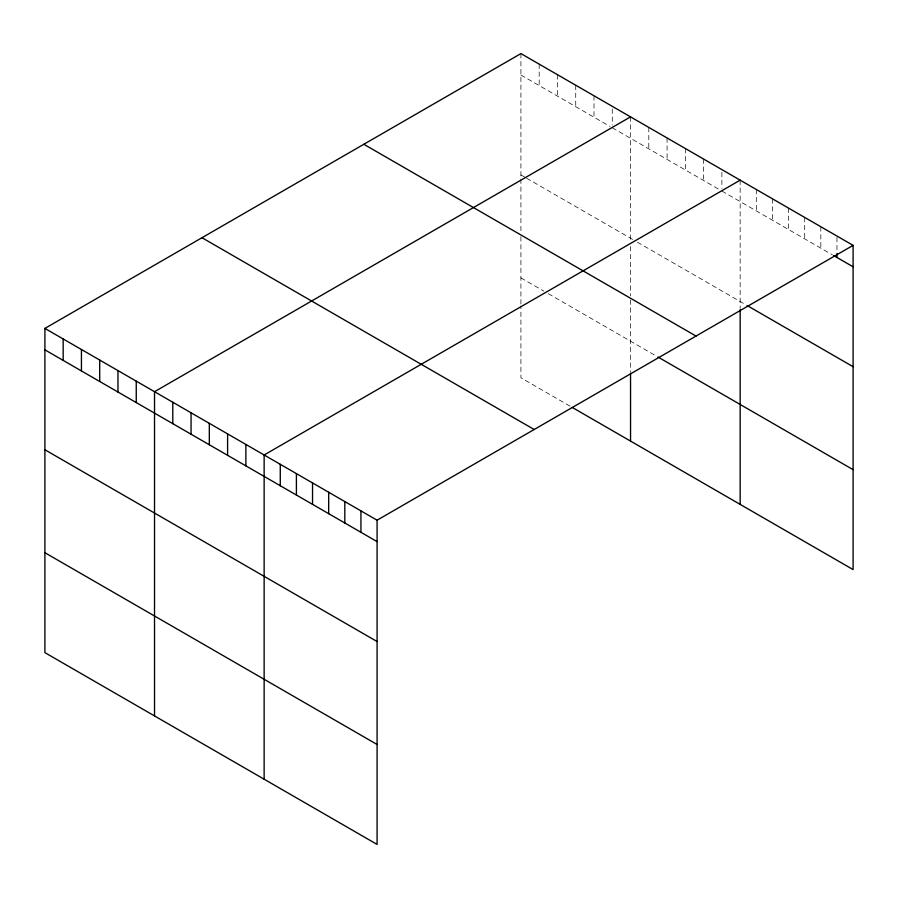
<?xml version="1.0" encoding="UTF-8"?>
<svg xmlns="http://www.w3.org/2000/svg" width="898" height="898" viewBox="0 0 898 898"><rect width="100%" height="100%" fill="white"/><g stroke="black" fill="none" stroke-linecap="round" stroke-linejoin="round"><path stroke-width="0.67" stroke-dasharray="4.49 3.37" d="M520.919 75.017L609.989 126.438M612.268 127.752L719.601 189.725M721.891 191.038L832.356 254.819M520.919 174.93L525.487 177.568M526.632 178.231L632.821 239.542M637.389 242.179L745.924 304.837M520.919 277.886L543.761 291.064M548.33 293.702L656.797 356.338M570.017 406.154L520.919 377.8L520.919 305.859M836.97 237.398L836.97 252.125M820.828 226.734L820.828 248.162M804.698 217.428L804.698 238.846M788.567 208.112L788.567 229.529M772.426 198.795L772.426 220.223M756.296 189.478L756.296 210.907M740.154 180.161L740.154 308.373M721.891 172.293L721.891 188.367M703.617 159.069L703.617 180.487M685.354 148.518L685.354 169.947M667.079 137.966L667.079 159.395M648.805 127.426L648.805 148.844M630.542 116.875L630.542 240.967M630.542 246.456L630.542 295.869M630.542 299.988L630.542 371.817M612.268 109.006L612.268 125.069M594.005 95.783L594.005 117.2M575.73 85.231L575.73 106.66M557.456 74.68L557.456 96.108M539.193 64.14L539.193 85.557M520.919 53.588L520.919 177.681M520.919 179.05L520.919 233.951M520.919 236.702L520.919 304.523"/><path stroke-width="1.35" d="M44.9 328.41L377.081 520.2L377.081 844.412L44.9 652.633L44.9 328.41L520.919 53.588L853.1 245.367L853.1 569.59L572.307 407.468M630.542 116.875L154.523 391.708L154.523 715.919M740.154 180.161L264.135 454.994L264.135 779.206M377.081 520.2L853.1 245.367M833.512 255.481L853.1 266.796M747.069 305.5L853.1 366.71M363.836 144.275L696.017 336.065M657.942 356.989L853.1 469.665M201.983 237.723L534.164 429.502M44.9 349.838L377.081 541.617M44.9 449.763L377.081 641.542M44.9 552.708L377.081 744.487M836.97 253.461L836.97 257.479M740.154 309.743L740.154 504.384M630.542 373.141L630.542 441.086M360.94 510.883L360.94 532.312M344.81 501.567L344.81 522.995M328.679 492.25L328.679 513.678M312.538 482.933L312.538 504.362M296.407 473.616L296.407 495.045M280.277 464.311L280.277 485.728M245.872 444.443L245.872 465.871M227.598 433.891L227.598 455.32M209.324 423.351L209.324 444.768M191.061 412.799L191.061 434.228M172.786 402.248L172.786 423.676M136.249 381.156L136.249 402.585M117.975 370.605L117.975 392.033M99.712 360.064L99.712 381.482M81.437 349.513L81.437 370.93M63.174 338.961L63.174 360.39"/></g></svg>
